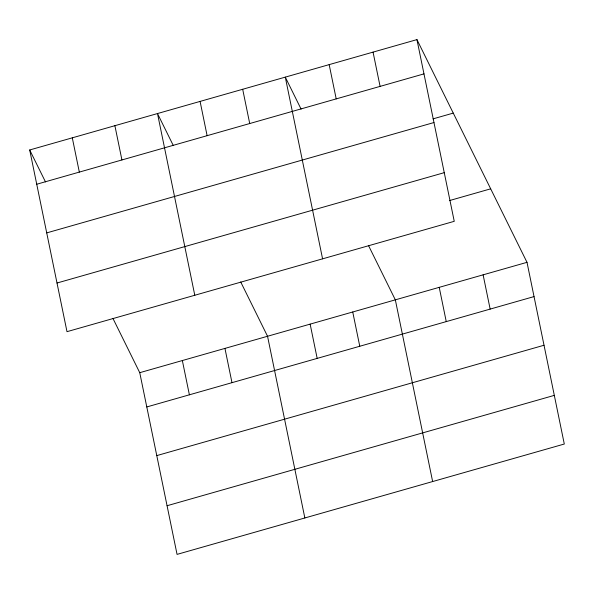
<?xml version="1.0" encoding="UTF-8"?>
<svg xmlns="http://www.w3.org/2000/svg" width="594" height="594" viewBox="0 0 594 594"><rect width="100%" height="100%" fill="white"/><g stroke="black" fill="none" stroke-linecap="round" stroke-linejoin="round"><path stroke-width="0.89" d="M416.943 39.612L454.247 221.317L66.996 331.675L29.7 149.97L416.943 39.612L527.004 262.325L564.3 444.03L177.057 554.388L139.753 372.683L112.912 318.362M36.731 184.237L423.982 73.879M433.078 118.859L453.267 113.105M46.718 232.893L433.969 122.535M57.009 283.019L444.26 172.661M449.428 200.586L490.681 188.825M139.753 372.683L527.004 262.325M146.792 406.949L534.036 296.592M156.779 455.605L544.022 345.248M167.07 505.732L554.313 395.374M301.076 109.088L285.283 77.131L322.579 258.843M368.495 245.522L395.337 299.844L432.64 481.548M173.285 145.508L157.492 113.551L194.787 295.263M240.704 281.942L267.545 336.263L304.848 517.968M29.7 149.97L45.493 181.927M483.115 274.829L490.147 309.095M439.226 287.34L446.257 321.606M373.054 52.116L380.093 86.39M329.173 64.627L336.204 98.894M352.739 311.984L359.771 346.25M310.142 324.124L317.174 358.39M242.686 89.271L249.718 123.537M200.089 101.411L207.12 135.677M224.948 348.403L231.987 382.67M182.351 360.543L189.389 394.81M114.894 125.69L121.926 159.957M72.297 137.83L79.329 172.097"/></g></svg>
